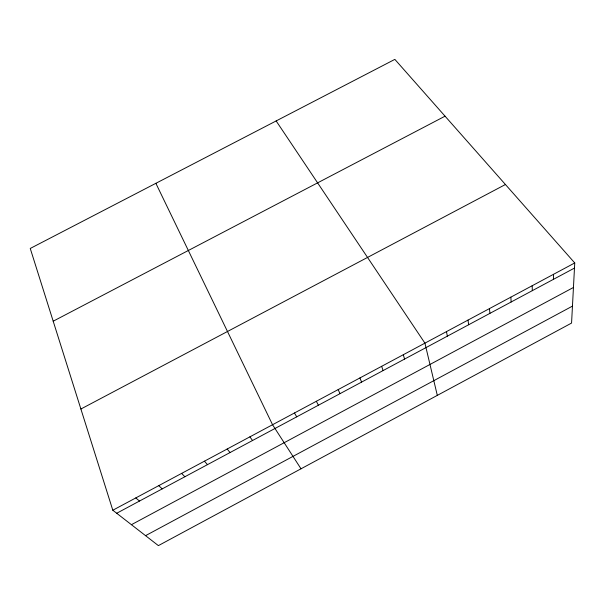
<?xml version="1.0" encoding="UTF-8"?>
<svg xmlns="http://www.w3.org/2000/svg" width="605" height="605" viewBox="0 0 605 605"><rect width="100%" height="100%" fill="white"/><g stroke="black" fill="none" stroke-linecap="round" stroke-linejoin="round"><path stroke-width="0.91" d="M553.416 279.359L553.499 274.322M574.75 262.948L571.566 323.07L158.381 545.619L112.81 510.234L30.25 248.458L394.853 59.381L574.75 262.948L112.81 510.234M145.555 535.659L572.466 306.122M116.704 513.259L574.478 268.076M131.421 524.686L573.449 287.466M80.888 409.018L505.432 184.51M53.195 321.202L445.046 116.183M135.8 497.923L139.483 501.061M158.737 485.649L162.208 488.885M181.613 473.397L184.873 476.748M204.429 461.184L207.485 464.64M227.193 449.001L230.036 452.555M249.895 436.848L252.535 440.508M276.152 120.939L424.922 343.148L437.309 395.383M301.01 468.799L272.545 424.725L155.871 183.315M294.469 412.988L296.707 416.853M316.347 401.274L318.381 405.244M338.165 389.597L340.002 393.658M359.937 377.943L361.578 382.11M381.649 366.32L383.094 370.578M403.316 354.719L404.564 359.083M446.482 331.608L447.345 336.168M467.99 320.098L468.663 324.749M489.445 308.611L489.929 313.36M510.847 297.153L511.142 302.001M532.196 285.726L532.302 290.665"/></g></svg>
